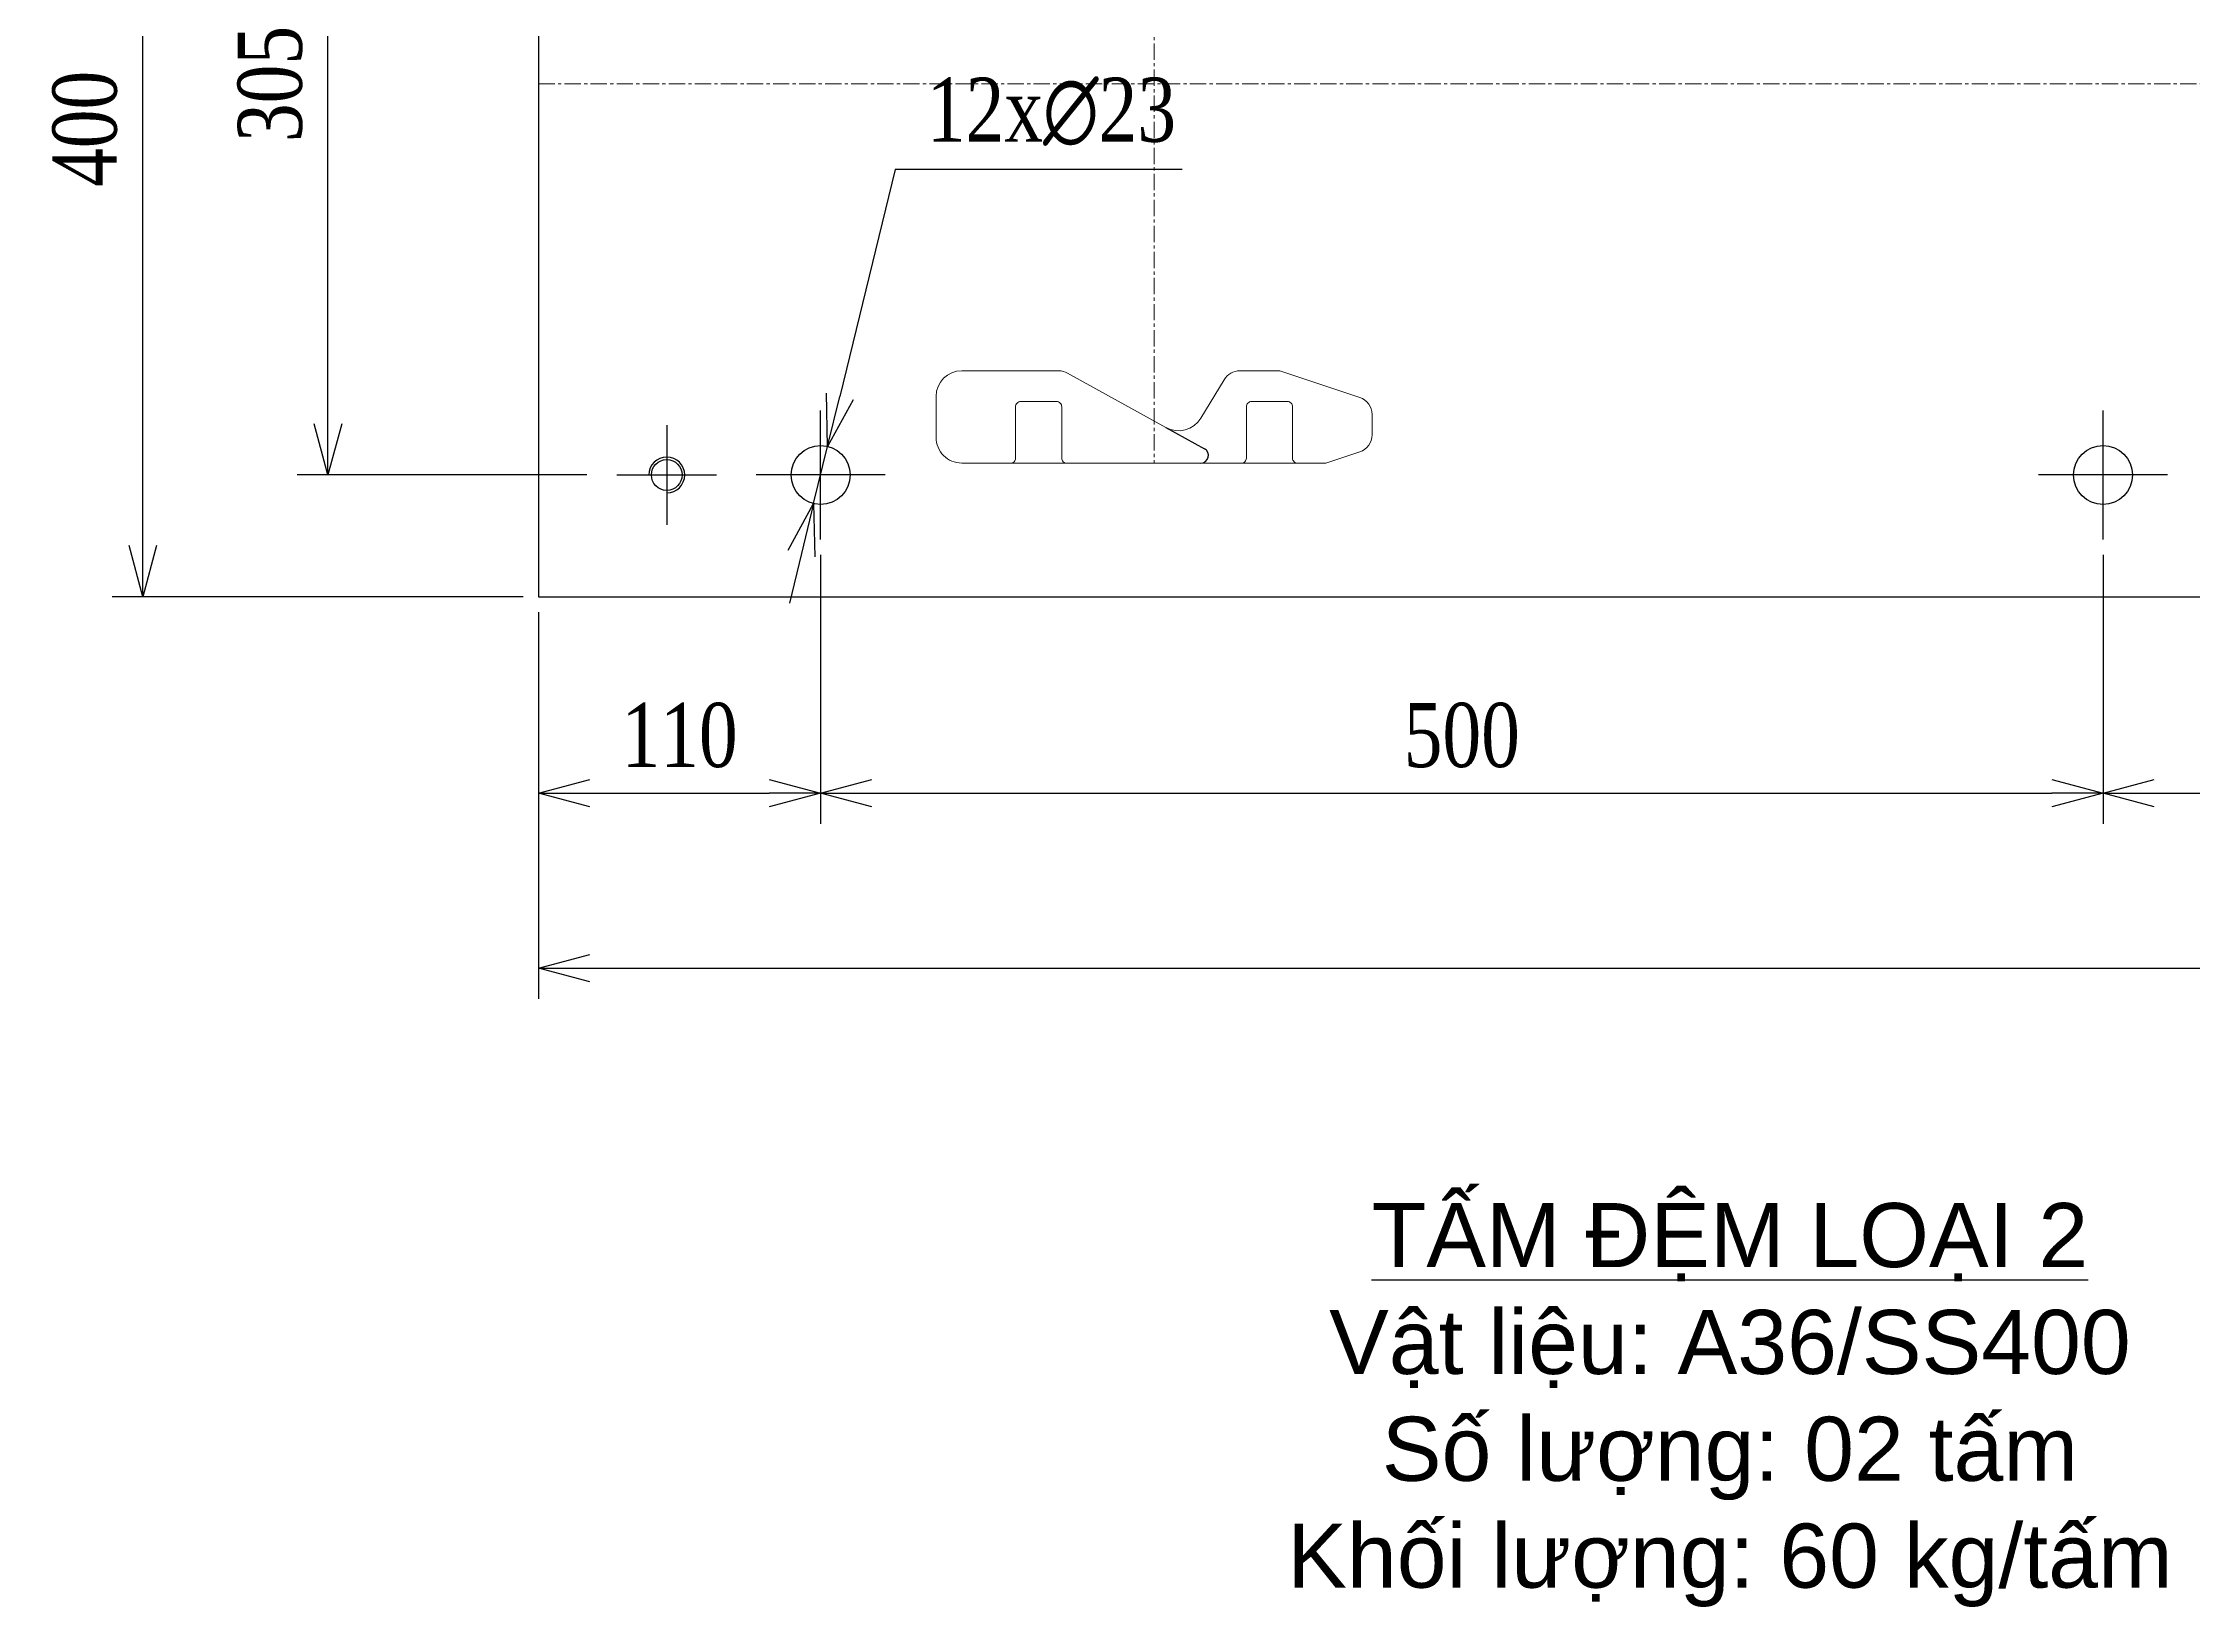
# Model space of a CAD drawing. Header units: millimetres. Extents: x -19541 to 104079, y -3200 to 10399.
# Drawn here: x -11885 to -11046, y 5698 to 6308 of the extents above; entities that cross this region are included whole.
import ezdxf

# ---------------------------------------------------------------- set-up
doc = ezdxf.new("R2010")
doc.units = ezdxf.units.MM
doc.linetypes.add('CENTER', pattern=[50.8, 31.75, -6.35, 6.35, -6.35])
doc.linetypes.add('CENTER2', pattern=[28.575, 19.05, -3.175, 3.175, -3.175])
for name, color, linetype in [('KTHUOC', 2, 'Continuous'), ('PDF_Geometry', 7, 'Continuous'), ('TK2', 251, 'Continuous')]:
    doc.layers.add(name, color=color, linetype=linetype)
doc.layers.add('TIM', color=8, linetype='CENTER2', lineweight=0)
doc.styles.get("Standard").update_dxf_attribs({"font": 'arial.ttf'})
doc.styles.add('Thuong', font='vntime.shx', dxfattribs={"width": 0.8})
doc.dimstyles.new('LAYOUT', dxfattribs={"dimscale": 0, "dimtxt": 2.5, "dimasz": 2, "dimexe": 1.2, "dimexo": 0.6, "dimgap": 1, "dimtad": 1, "dimtoh": 1, "dimdec": 0, "dimzin": 12, "dimdsep": 46, "dimtxsty": 'Thuong', "dimblk": 'OPEN30', "dimcen": 0, "dimclrd": 256, "dimclre": 256, "dimadec": 1, "dimazin": 3, "dimtfac": 1, "dimtdec": 0, "dimtmove": 0, "dimatfit": 3, "dimldrblk": 'OPEN30', "dimfxl": 1, "dimtzin": 0, "dimarcsym": 2})

# ---------------------------------------------------------------- blocks, each defined once
blk = doc.blocks.new('_Open30')
at = {"color": 0, "linetype": 'ByBlock', "lineweight": -2}
for p, q in [((-1, 0.268), (0, 0)), ((0, 0), (-1, -0.268)), ((0, 0), (-1, 0))]:
    blk.add_line(p, q, dxfattribs=at)
blk = doc.blocks.new('*D328')
at = {"lineweight": -2, "transparency": 16777216}
for p, q in [((-11581.56, 6107.86), (-11581.56, 6002.93)), ((-11691.56, 6085.53), (-11691.56, 6002.93)), ((-11671.56, 6014.93), (-11601.56, 6014.93))]:
    blk.add_line(p, q, dxfattribs=at)
at = {"layer": 'Defpoints', "color": 0, "transparency": 16777216}
for p in [(-11581.56, 6113.86), (-11691.56, 6091.53), (-11581.56, 6014.93)]:
    blk.add_point(p, dxfattribs=at)
at = {"lineweight": -2, "transparency": 16777216, "xscale": 20, "yscale": 20, "zscale": 20, "rotation": 180}
blk.add_blockref('_Open30', (-11691.56, 6014.93), dxfattribs=at)
at = {"lineweight": -2, "transparency": 16777216, "xscale": 20, "yscale": 20, "zscale": 20}
blk.add_blockref('_Open30', (-11581.56, 6014.93), dxfattribs=at)
at = {"color": 0, "transparency": 16777216, "insert": (-11636.56, 6037.43), "char_height": 25, "attachment_point": 5, "style": 'Thuong'}
blk.add_mtext('110', dxfattribs=at)
blk = doc.blocks.new('*D327')
at = {"lineweight": -2, "transparency": 16777216}
for p, q in [((-11581.56, 6107.86), (-11581.56, 6002.93)), ((-11081.56, 6107.86), (-11081.56, 6002.93)), ((-11561.56, 6014.93), (-11101.56, 6014.93))]:
    blk.add_line(p, q, dxfattribs=at)
at = {"layer": 'Defpoints', "color": 0, "transparency": 16777216}
for p in [(-11581.56, 6113.86), (-11081.56, 6113.86), (-11081.56, 6014.93)]:
    blk.add_point(p, dxfattribs=at)
at = {"lineweight": -2, "transparency": 16777216, "xscale": 20, "yscale": 20, "zscale": 20, "rotation": 180}
blk.add_blockref('_Open30', (-11581.56, 6014.93), dxfattribs=at)
at = {"lineweight": -2, "transparency": 16777216, "xscale": 20, "yscale": 20, "zscale": 20}
blk.add_blockref('_Open30', (-11081.56, 6014.93), dxfattribs=at)
at = {"color": 0, "transparency": 16777216, "insert": (-11331.56, 6037.43), "char_height": 25, "attachment_point": 5, "style": 'Thuong'}
blk.add_mtext('500', dxfattribs=at)
blk = doc.blocks.new('*D326')
at = {"lineweight": -2, "transparency": 16777216}
for p, q in [((-11081.56, 6107.86), (-11081.56, 6002.93)), ((-10581.56, 6107.86), (-10581.56, 6002.93)), ((-11061.56, 6014.93), (-10601.56, 6014.93))]:
    blk.add_line(p, q, dxfattribs=at)
at = {"layer": 'Defpoints', "color": 0, "transparency": 16777216}
for p in [(-11081.56, 6113.86), (-10581.56, 6113.86), (-10581.56, 6014.93)]:
    blk.add_point(p, dxfattribs=at)
at = {"lineweight": -2, "transparency": 16777216, "xscale": 20, "yscale": 20, "zscale": 20, "rotation": 180}
blk.add_blockref('_Open30', (-11081.56, 6014.93), dxfattribs=at)
at = {"lineweight": -2, "transparency": 16777216, "xscale": 20, "yscale": 20, "zscale": 20}
blk.add_blockref('_Open30', (-10581.56, 6014.93), dxfattribs=at)
at = {"color": 0, "transparency": 16777216, "insert": (-10831.56, 6037.43), "char_height": 25, "attachment_point": 5, "style": 'Thuong'}
blk.add_mtext('500', dxfattribs=at)
blk = doc.blocks.new('*D321')
at = {"lineweight": -2, "transparency": 16777216}
for p, q in [((-11691.56, 6085.53), (-11691.56, 5934.66)), ((-8711.56, 6085.53), (-8711.56, 5934.66)), ((-11671.56, 5946.66), (-8731.56, 5946.66))]:
    blk.add_line(p, q, dxfattribs=at)
at = {"layer": 'Defpoints', "color": 0, "transparency": 16777216}
for p in [(-11691.56, 6091.53), (-8711.56, 6091.53), (-8711.56, 5946.66)]:
    blk.add_point(p, dxfattribs=at)
at = {"lineweight": -2, "transparency": 16777216, "xscale": 20, "yscale": 20, "zscale": 20, "rotation": 180}
blk.add_blockref('_Open30', (-11691.56, 5946.66), dxfattribs=at)
at = {"lineweight": -2, "transparency": 16777216, "xscale": 20, "yscale": 20, "zscale": 20}
blk.add_blockref('_Open30', (-8711.56, 5946.66), dxfattribs=at)
at = {"color": 0, "transparency": 16777216, "insert": (-10201.56, 5969.16), "char_height": 25, "attachment_point": 5, "style": 'Thuong'}
blk.add_mtext('2980', dxfattribs=at)
blk = doc.blocks.new('*D314')
at = {"lineweight": -2, "transparency": 16777216}
for p, q in [((-11672.72, 6444.03), (-11785.65, 6444.03)), ((-11773.65, 6159.03), (-11773.65, 6424.03)), ((-11672.72, 6139.03), (-11785.65, 6139.03))]:
    blk.add_line(p, q, dxfattribs=at)
at = {"layer": 'Defpoints', "color": 0, "transparency": 16777216}
for p in [(-11773.65, 6444.03), (-11666.72, 6444.03), (-11666.72, 6139.03)]:
    blk.add_point(p, dxfattribs=at)
at = {"lineweight": -2, "transparency": 16777216, "xscale": 20, "yscale": 20, "zscale": 20}
for p, rotation in [((-11773.65, 6444.03), 90), ((-11773.65, 6139.03), 270)]:
    blk.add_blockref('_Open30', p, dxfattribs=dict(at, rotation=rotation))
at = {"color": 0, "transparency": 16777216, "insert": (-11796.15, 6291.53), "char_height": 25, "attachment_point": 5, "rotation": 90, "style": 'Thuong'}
blk.add_mtext('305', dxfattribs=at)
blk = doc.blocks.new('*D313')
at = {"lineweight": -2, "transparency": 16777216}
for p, q in [((-11697.56, 6491.53), (-11857.85, 6491.53)), ((-11845.85, 6111.53), (-11845.85, 6471.53)), ((-11697.56, 6091.53), (-11857.85, 6091.53))]:
    blk.add_line(p, q, dxfattribs=at)
at = {"layer": 'Defpoints', "color": 0, "transparency": 16777216}
for p in [(-11845.85, 6491.53), (-11691.56, 6491.53), (-11691.56, 6091.53)]:
    blk.add_point(p, dxfattribs=at)
at = {"lineweight": -2, "transparency": 16777216, "xscale": 20, "yscale": 20, "zscale": 20}
for p, rotation in [((-11845.85, 6491.53), 90), ((-11845.85, 6091.53), 270)]:
    blk.add_blockref('_Open30', p, dxfattribs=dict(at, rotation=rotation))
at = {"color": 0, "transparency": 16777216, "insert": (-11868.35, 6274.03), "char_height": 25, "attachment_point": 5, "rotation": 90, "style": 'Thuong'}
blk.add_mtext('400', dxfattribs=at)
blk = doc.blocks.new('*D320')
at = {"lineweight": -2, "transparency": 16777216}
for p, q in [((-11552.5, 6258.2), (-11574.09, 6169.63)), ((-11440.6, 6258.2), (-11552.5, 6258.2)), ((-11584.28, 6127.86), (-11578.83, 6150.2)), ((-11589.02, 6108.43), (-11593.76, 6089))]:
    blk.add_line(p, q, dxfattribs=at)
at = {"layer": 'Defpoints', "color": 0, "transparency": 16777216}
for p in [(-11578.83, 6150.2), (-11584.28, 6127.86)]:
    blk.add_point(p, dxfattribs=at)
at = {"lineweight": -2, "transparency": 16777216, "xscale": 20, "yscale": 20, "zscale": 20}
for p, rotation in [((-11578.83, 6150.2), 256.2966177243234), ((-11584.28, 6127.86), 76.29661772432335)]:
    blk.add_blockref('_Open30', p, dxfattribs=dict(at, rotation=rotation))
at = {"color": 0, "transparency": 16777216, "insert": (-11491.55, 6280.7), "char_height": 25, "attachment_point": 5, "style": 'Thuong'}
blk.add_mtext('12x∅23', dxfattribs=at)

msp = doc.modelspace()

# ---------------------------------------------------------------- linework, layer by layer
msp.add_line((-11446.975, 6157.611), (-11431.912, 6149.295))
msp.add_arc((-11433.362, 6146.669), 3, 270, 61.102577)
at = {"layer": 'KTHUOC', "color": 3}
msp.add_lwpolyline([(-11691.556, 6491.532), (-11691.556, 6091.532), (-8711.556, 6091.532), (-8711.556, 6491.532)], close=True, dxfattribs=at)
at = {"layer": 'KTHUOC'}
for centre, radius in [((-11641.556, 6139.032), 6), ((-11581.556, 6139.032), 11.5), ((-11081.556, 6139.032), 11.5)]:
    msp.add_circle(centre, radius, dxfattribs=at)
msp.add_arc((-11641.556, 6139.032), 7, 270, 180, dxfattribs=at)
at = {"layer": 'PDF_Geometry', "lineweight": 18}
for points in [[(-11402.556, 6179.669), (-11418.112, 6179.669, 0.2670904), (-11424.163, 6176.188), (-11433.35, 6161.255, -0.4126222), (-11446.975, 6157.611), (-11485.261, 6178.739, 0.1310853), (-11488.747, 6179.669), (-11526.556, 6179.669, 0.4142135), (-11536.556, 6169.669), (-11536.556, 6153.669, 0.4142136), (-11526.556, 6143.669), (-11384.556, 6143.669)], [(-11384.556, 6143.669), (-11371.343, 6148.073, 0.3228227), (-11366.556, 6154.714), (-11366.556, 6162.623, 0.3228227), (-11371.343, 6169.264), (-11402.556, 6179.669)], [(-11507.556, 6143.61, 0.4142136), (-11505.556, 6145.61), (-11505.556, 6165.669, -0.4142136), (-11503.556, 6167.669), (-11489.556, 6167.669, -0.4142136), (-11487.556, 6165.669), (-11487.556, 6145.61, 0.4142136), (-11485.556, 6143.61)], [(-11395.556, 6143.61, -0.4142136), (-11397.556, 6145.61), (-11397.556, 6165.669, 0.4142136), (-11399.556, 6167.669), (-11413.556, 6167.669, 0.4142136), (-11415.556, 6165.669), (-11415.556, 6145.61, -0.4142136), (-11417.556, 6143.61)]]:
    msp.add_lwpolyline(points, format="xyb", dxfattribs=at)
at = {"layer": 'TIM', "linetype": 'CENTER', "ltscale": 0.2}
for p, q in [((-11451.556, 6439.394), (-11451.556, 6143.669)), ((-11691.556, 6291.532), (-8711.556, 6291.532))]:
    msp.add_line(p, q, dxfattribs=at)
at = {"layer": 'TK2'}
for p, q in [((-11581.556, 6113.865), (-11581.556, 6164.198)), ((-11081.556, 6113.865), (-11081.556, 6164.198)), ((-11641.556, 6158.443), (-11641.556, 6119.62)), ((-11660.968, 6139.032), (-11622.145, 6139.032)), ((-11556.39, 6139.032), (-11606.723, 6139.032)), ((-11056.39, 6139.032), (-11106.723, 6139.032))]:
    msp.add_line(p, q, dxfattribs=at)

# ---------------------------------------------------------------- texts
at = {"insert": (-11227.035, 5776.289), "char_height": 25, "attachment_point": 5}
msp.add_mtext('{\\LTẤM ĐỆM LOẠI 2\\P}Vật liệu: A36/SS400\\PSố lượng: 02 tấm\\PKhối lượng: 60 kg/tấm', dxfattribs=at)

# ---------------------------------------------------------------- dimensions: what is measured, and where the dimension line sits
dim = msp.add_linear_dim(base=(-11845.85, 6491.532), p1=(-11691.556, 6091.532), p2=(-11691.556, 6491.532), angle=90, dimstyle='LAYOUT')
dim.commit()
dim.dimension.update_dxf_attribs({"geometry": '*D313', "text_midpoint": (-11845.85, 6274.032), "dimtype": 160})
dim = msp.add_linear_dim(base=(-11773.648, 6444.032), p1=(-11666.723, 6139.032), p2=(-11666.723, 6444.032), angle=90, dimstyle='LAYOUT')
dim.commit()
dim.dimension.update_dxf_attribs({"geometry": '*D314', "text_midpoint": (-11796.148, 6291.532)})
dim = msp.add_diameter_dim_2p(p1=(-11584.281, 6127.859), p2=(-11578.832, 6150.204), text='12x<>', dimstyle='LAYOUT')
dim.commit()
dim.dimension.update_dxf_attribs({"geometry": '*D320', "text_midpoint": (-11491.548, 6258.195), "dimtype": 163})
for base, p1, p2, picture, middle in [((-11581.556, 6014.929), (-11691.556, 6091.532), (-11581.556, 6113.865), '*D328', (-11636.556, 6037.429)), ((-11081.556, 6014.929), (-11581.556, 6113.865), (-11081.556, 6113.865), '*D327', (-11331.556, 6037.429)), ((-10581.556, 6014.929), (-11081.556, 6113.865), (-10581.556, 6113.865), '*D326', (-10831.556, 6037.429)), ((-8711.556, 5946.664), (-11691.556, 6091.532), (-8711.556, 6091.532), '*D321', (-10201.556, 5969.164))]:
    dim = msp.add_linear_dim(base=base, p1=p1, p2=p2, dimstyle='LAYOUT')
    dim.commit()
    dim.dimension.update_dxf_attribs({"geometry": picture, "text_midpoint": middle})

doc.saveas('drawing.dxf')
